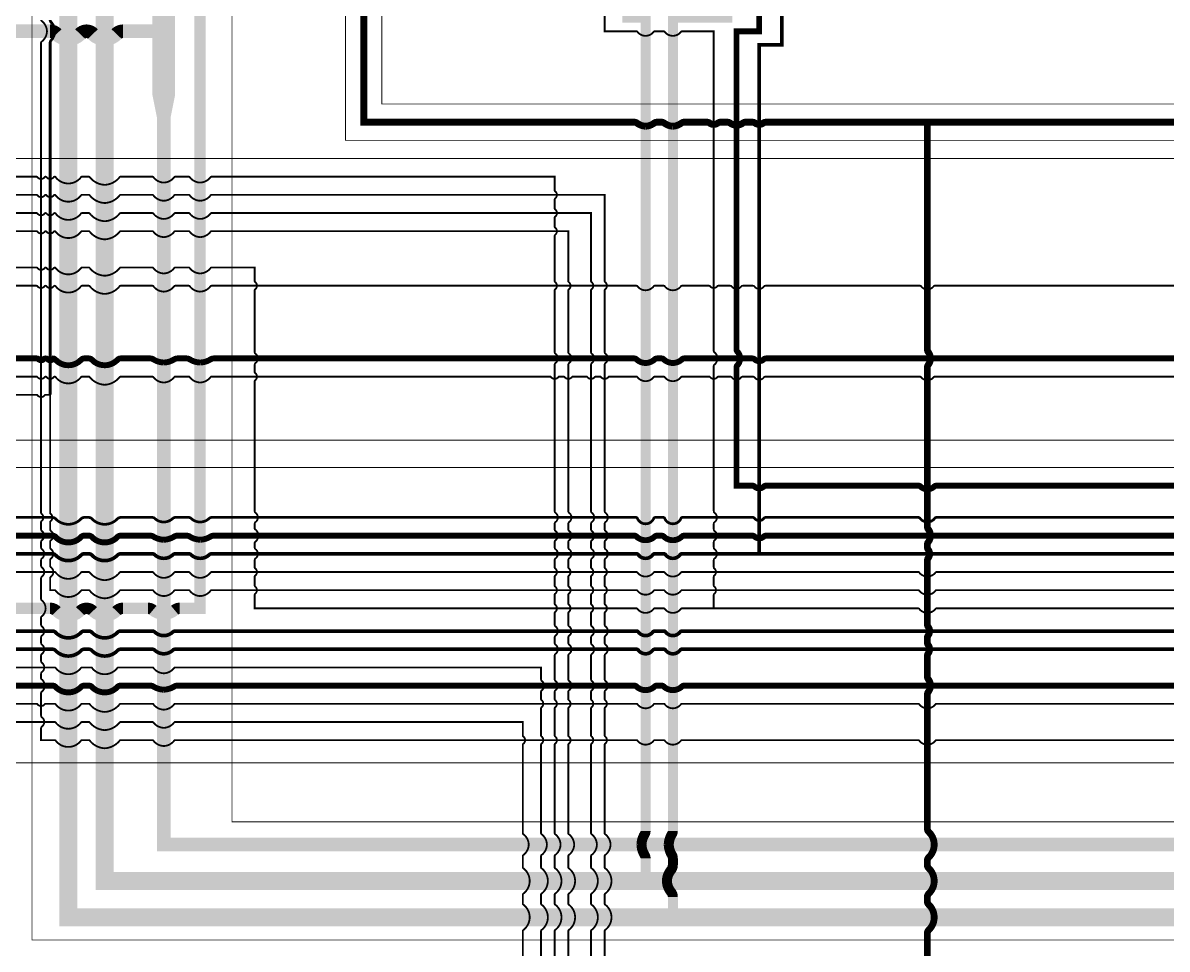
# Model space of a CAD drawing. Header units: millimetres. Extents: x 0 to 2500, y 0 to 1760.
# Drawn here: x 1254 to 1505.8, y 640 to 843.9 of the extents above; entities that cross this region are included whole.
import ezdxf

# ---------------------------------------------------------------- set-up
doc = ezdxf.new("R2010")
doc.units = ezdxf.units.MM
doc.linetypes.add('ACAD_ISO04W100', pattern=[30, 24, -3, 0, -3])
for name, color, linetype in [('Краны 25', 7, 'Continuous'), ('Трубы 1020', 7, 'Continuous'), ('Трубы 108', 7, 'Continuous'), ('Трубы 159', 7, 'Continuous'), ('Трубы 219', 7, 'Continuous'), ('Трубы 325', 7, 'Continuous'), ('Трубы 426', 7, 'Continuous'), ('Трубы 530', 7, 'Continuous'), ('Трубы 57', 7, 'Continuous'), ('Трубы 720', 7, 'Continuous'), ('Трубы 89', 7, 'Continuous'), ('Штрих пункт.', 7, 'ACAD_ISO04W100')]:
    doc.layers.add(name, color=color, linetype=linetype)

# ---------------------------------------------------------------- blocks, each defined once
blk = doc.blocks.new('Пересеч. 57-325')
at = {"layer": 'Трубы 57'}
blk.add_lwpolyline([(-2.5, 0, 0.4, 0.4, -0.236068), (-2.3, -0.1, 0.4, 0.4, 0.226986), (0, -1.3, 0.4, 0.4, 0.226986), (2.3, -0.1, 0.4, 0.4, -0.236068), (2.5, 0, 0, 0, 0)], format="xyseb", dxfattribs=at)
blk = doc.blocks.new('Пересеч. 89-426')
at = {"layer": 'Трубы 89', "const_width": 0.6}
blk.add_lwpolyline([(-2.5, 0, -0.192582), (-2, -0.2, 0.192582), (0, -1, 0.192582), (2, -0.2, -0.192582), (2.5, 0)], format="xyb", dxfattribs=at)
blk = doc.blocks.new('Пересеч. 57-57')
at = {"layer": 'Трубы 57'}
blk.add_lwpolyline([(-1, 0, 0.4, 0.4, -0.236068), (-0.8, -0.1, 0.4, 0.4, 0.236068), (0, -0.5, 0.4, 0.4, 0.236068), (0.8, -0.1, 0.4, 0.4, -0.236068), (1, 0, 0, 0, 0)], format="xyseb", dxfattribs=at)
blk = doc.blocks.new('Пересеч.57-720')
at = {"layer": 'Краны 25'}
blk.add_lwpolyline([(-3, 0, 0.4, 0.4, -0.236068), (-2.8, -0.1, 0.4, 0.4, 0.236068), (0, -1.5, 0.4, 0.4, 0.236068), (2.8, -0.1, 0.4, 0.4, -0.236068), (3, 0, 0, 0, 0)], format="xyseb", dxfattribs=at)
blk = doc.blocks.new('Пересеч. 57-1020')
at = {"layer": 'Трубы 57'}
blk.add_lwpolyline([(-3.5, 0, 0.4, 0.4, -0.236068), (-3.3, -0.1, 0.4, 0.4, 0.215584), (0, -1.8, 0.4, 0.4, 0.215584), (3.3, -0.1, 0.4, 0.4, -0.236068), (3.5, 0, 0, 0, 0)], format="xyseb", dxfattribs=at)
blk = doc.blocks.new('Пересеч. 159-57')
at = {"layer": 'Трубы 159'}
blk.add_lwpolyline([(-1, 0, 1.3, 1.3, -0.192582), (-0.5, -0.2, 1.3, 1.3, 0.192582), (0, -0.4, 1.3, 1.3, 0.192582), (0.5, -0.2, 1.3, 1.3, -0.192582), (1, 0, 0, 0, 0)], format="xyseb", dxfattribs=at)
blk = doc.blocks.new('Пересеч. 57-108')
at = {"layer": 'Трубы 57', "const_width": 0.4}
blk.add_lwpolyline([(-1.4, 0, -0.236068), (-1, -0.2, 0.236068), (0, -0.7, 0.236068), (1, -0.2, -0.236068), (1.4, 0)], format="xyb", dxfattribs=at)
blk = doc.blocks.new('Пересеч. 159-720')
at = {"layer": 'Трубы 159', "const_width": 1.3}
blk.add_lwpolyline([(-3.5, 0, -0.205258), (-2.8, -0.3, 0.20548), (0, -1.5, 0.20548), (2.8, -0.3, -0.205258), (3.5, 0)], format="xyb", dxfattribs=at)
blk = doc.blocks.new('Пересеч. 159-325')
at = {"layer": 'Трубы 159', "const_width": 1.3}
blk.add_lwpolyline([(-3, 0, -0.140055), (-2.3, -0.2, 0.131327), (0, -0.9, 0.131327), (2.3, -0.2, -0.140055), (3, 0)], format="xyb", dxfattribs=at)
blk = doc.blocks.new('Пересеч. 57-159')
at = {"layer": 'Трубы 57'}
blk.add_lwpolyline([(-1.6, 0, 0.4, 0.4, -0.236068), (-1.4, -0.1, 0.4, 0.4, 0.236068), (0, -0.8, 0.4, 0.4, 0.236068), (1.4, -0.1, 0.4, 0.4, -0.236068), (1.6, 0, 0, 0, 0)], format="xyseb", dxfattribs=at)
blk = doc.blocks.new('Пересеч. 57-219')
at = {"layer": 'Трубы 57', "const_width": 0.4}
blk.add_lwpolyline([(-2, 0, -0.236068), (-1.8, -0.1, 0.236068), (0, -1, 0.236068), (1.8, -0.1, -0.236068), (2, 0)], format="xyb", dxfattribs=at)
blk = doc.blocks.new('Пересеч. 89-720')
at = {"layer": 'Трубы 89', "const_width": 0.6}
blk.add_lwpolyline([(-3.5, 0, -0.205258), (-2.8, -0.3, 0.20548), (0, -1.5, 0.20548), (2.8, -0.3, -0.205258), (3.5, 0)], format="xyb", dxfattribs=at)
blk = doc.blocks.new('Пересеч. 108-720')
at = {"layer": 'Трубы 108', "const_width": 0.8}
blk.add_lwpolyline([(-3.5, 0, -0.205258), (-2.8, -0.3, 0.20548), (0, -1.5, 0.20548), (2.8, -0.3, -0.205258), (3.5, 0)], format="xyb", dxfattribs=at)
blk = doc.blocks.new('Пересеч. 108-325')
at = {"layer": 'Трубы 108', "const_width": 0.8}
blk.add_lwpolyline([(-2.5, 0, -0.192582), (-2, -0.2, 0.192582), (0, -1, 0.192582), (2, -0.2, -0.192582), (2.5, 0)], format="xyb", dxfattribs=at)
blk = doc.blocks.new('Пересеч. 426-720')
at = {"layer": 'Трубы 426', "const_width": 2.5}
blk.add_lwpolyline([(-4, 0, -0.205258), (-2.6, -0.6, 0.207682), (0, -1.7, 0.207682), (2.6, -0.6, -0.205258), (4, 0)], format="xyb", dxfattribs=at)
blk = doc.blocks.new('Пересеч. 426-530')
at = {"layer": 'Трубы 426', "const_width": 2.5}
blk.add_lwpolyline([(-3.5, 0, -0.176175), (-2.4, -0.4, 0.171024), (0, -1.3, 0.171024), (2.4, -0.4, -0.176175), (3.5, 0)], format="xyb", dxfattribs=at)
blk = doc.blocks.new('Пересеч. 530-720')
at = {"layer": 'Трубы 530'}
blk.add_lwpolyline([(-4, 0, 3, 3, -0.205258), (-2.6, -0.6, 3, 3, 0.207682), (0, -1.7, 3, 3, 0.207682), (2.6, -0.6, 3, 3, -0.205258), (4, 0, 0, 0, 0)], format="xyseb", dxfattribs=at)
blk = doc.blocks.new('Пересеч. 219-219')
at = {"layer": 'Трубы 219'}
blk.add_lwpolyline([(-2.5, 0, 1.5, 1.5, -0.162278), (-1.9, -0.2, 1.5, 1.5, 0.146286), (0, -0.9, 1.5, 1.5, 0.146286), (1.9, -0.2, 1.5, 1.5, -0.162278), (2.5, 0, 0, 0, 0)], format="xyseb", dxfattribs=at)
blk = doc.blocks.new('Пересеч. 219-108')
at = {"layer": 'Трубы 219', "const_width": 1.5}
blk.add_lwpolyline([(-1.5, 0, -0.162278), (-0.9, -0.2, 0.162278), (0, -0.5, 0.162278), (0.9, -0.2, -0.162278), (1.5, 0)], format="xyb", dxfattribs=at)
blk = doc.blocks.new('Пересеч. 219-159')
at = {"layer": 'Трубы 219'}
blk.add_lwpolyline([(-2, 0, 1.5, 1.5, -0.162278), (-1.4, -0.2, 1.5, 1.5, 0.151379), (0, -0.7, 1.5, 1.5, 0.151379), (1.4, -0.2, 1.5, 1.5, -0.162278), (2, 0, 0, 0, 0)], format="xyseb", dxfattribs=at)
blk = doc.blocks.new('Пересеч. 159-219')
at = {"layer": 'Трубы 159'}
blk.add_lwpolyline([(-2.5, 0, 1.3, 1.3, -0.192582), (-2, -0.2, 1.3, 1.3, 0.192582), (0, -1, 1.3, 1.3, 0.192582), (2, -0.2, 1.3, 1.3, -0.192582), (2.5, 0, 0, 0, 0)], format="xyseb", dxfattribs=at)
blk = doc.blocks.new('Пересеч. 159-108')
at = {"layer": 'Трубы 159'}
blk.add_lwpolyline([(-1.5, 0, 1.3, 1.3, -0.192582), (-1, -0.2, 1.3, 1.3, 0.192582), (0, -0.6, 1.3, 1.3, 0.192582), (1, -0.2, 1.3, 1.3, -0.192582), (1.5, 0, 0, 0, 0)], format="xyseb", dxfattribs=at)
blk = doc.blocks.new('Пересеч. 159-159')
at = {"layer": 'Трубы 159'}
blk.add_lwpolyline([(-2, 0, 1.3, 1.3, -0.192582), (-1.5, -0.2, 1.3, 1.3, 0.192582), (0, -0.8, 1.3, 1.3, 0.192582), (1.5, -0.2, 1.3, 1.3, -0.192582), (2, 0, 0, 0, 0)], format="xyseb", dxfattribs=at)
blk = doc.blocks.new('Пересеч. 89-108')
at = {"layer": 'Трубы 89', "const_width": 0.6}
blk.add_lwpolyline([(-1.4, 0, -0.236068), (-1, -0.2, 0.236068), (0, -0.7, 0.236068), (1, -0.2, -0.236068), (1.4, 0)], format="xyb", dxfattribs=at)
blk = doc.blocks.new('Пересеч. 89-219')
at = {"layer": 'Трубы 89', "const_width": 0.6}
blk.add_lwpolyline([(-2, 0, -0.236068), (-1.6, -0.2, 0.236068), (0, -1, 0.236068), (1.6, -0.2, -0.236068), (2, 0)], format="xyb", dxfattribs=at)
blk = doc.blocks.new('Пересеч. 89-325')
at = {"layer": 'Трубы 89'}
blk.add_lwpolyline([(-2.1, 0, 0.6, 0.6, -0.302776), (-1.8, -0.2, 0.6, 0.6, 0.302776), (0, -1.4, 0.6, 0.6, 0.302776), (1.8, -0.2, 0.6, 0.6, -0.302776), (2.1, 0, 0, 0, 0)], format="xyseb", dxfattribs=at)
blk = doc.blocks.new('Пересеч. 108-219')
at = {"layer": 'Трубы 108'}
blk.add_lwpolyline([(-2, 0, 0.8, 0.8, -0.236068), (-1.6, -0.2, 0.8, 0.8, 0.236068), (0, -1, 0.8, 0.8, 0.236068), (1.6, -0.2, 0.8, 0.8, -0.236068), (2, 0, 0, 0, 0)], format="xyseb", dxfattribs=at)
blk = doc.blocks.new('Пересеч. 325-219')
at = {"layer": 'Трубы 325'}
blk.add_lwpolyline([(-3, 0, 2.2, 2.2, -0.140055), (-2.3, -0.2, 2.2, 2.2, 0.131327), (0, -0.9, 2.2, 2.2, 0.131327), (2.3, -0.2, 2.2, 2.2, -0.140055), (3, 0, 0, 0, 0)], format="xyseb", dxfattribs=at)
blk = doc.blocks.new('Пересеч. 325-530')
at = {"layer": 'Трубы 325', "const_width": 2.2}
blk.add_lwpolyline([(-3.5, 0, -0.176175), (-2.4, -0.4, 0.171024), (0, -1.3, 0.171024), (2.4, -0.4, -0.176175), (3.5, 0)], format="xyb", dxfattribs=at)
blk = doc.blocks.new('Пересеч. 219-720')
at = {"layer": 'Трубы 219'}
blk.add_lwpolyline([(-3.5, 0, 1.5, 1.5, -0.205258), (-2.8, -0.3, 1.5, 1.5, 0.20548), (0, -1.5, 1.5, 1.5, 0.20548), (2.8, -0.3, 1.5, 1.5, -0.205258), (3.5, 0, 0, 0, 0)], format="xyseb", dxfattribs=at)

msp = doc.modelspace()

# ---------------------------------------------------------------- linework, layer by layer
at = {"layer": 'Трубы 1020', "const_width": 5}
msp.add_lwpolyline([(1285, 828), (1285, 1326), (2032, 1326), (2032, 1563), (2039, 1563)], dxfattribs=at)
at = {"layer": 'Трубы 1020'}
msp.add_lwpolyline([(1285, 823, 3, 5, 0), (1285, 828, 3, 3, 0)], format="xyseb", dxfattribs=at)
at = {"layer": 'Трубы 108', "const_width": 0.8}
for points in [[(1416, 727), (1416, 839), (1421, 839), (1421, 882), (1422, 882)], [(1267.5, 727), (1268.5, 727)], [(1275.5, 727), (1282.5, 727)], [(1287.5, 727), (1290.5, 727)], [(1267.5, 710), (1268.5, 710)], [(1275.5, 710), (1282.5, 710)], [(1267.5, 706), (1268.5, 706)], [(1275.5, 706), (1282.5, 706)], [(1287.5, 706), (1389, 706)], [(1393, 706), (1395, 706)]]:
    msp.add_lwpolyline(points, dxfattribs=at)
at = {"layer": 'Трубы 108'}
for points in [[(1220, 760.6, 0.8, 0.8, 0), (1220, 727, 0.8, 0.8, 0), (1260.5, 727, 0.8, 0.8, 0)], [(1295.5, 727, 0.8, 0.8, 0), (1389, 727, 0.8, 0.8, 0)], [(1393, 727, 0.8, 0.8, 0), (1395, 727, 0.8, 0.8, 0)], [(1399, 727, 0.8, 0.8, 0), (1548, 727, 0.8, 0.8, 0)], [(1200, 712.5, 0.8, 0.8, 0), (1200, 706, 0.8, 0.8, 0), (1260.5, 706, 0.8, 0.8, 0)], [(1204, 712.5, 0.8, 0.8, 0), (1204, 710, 0.8, 0.8, 0), (1260.5, 710, 0.8, 0.8, 0)], [(1287.5, 710, 0.8, 0.8, 0), (1389, 710, 0.8, 0.8, 0)], [(1393, 710, 0.8, 0.8, 0), (1395, 710, 0.8, 0.8, 0)], [(1399, 710, 0.8, 0.8, 0), (1548, 710, 0.8, 0.8, 0)], [(1399, 706, 0.8, 0.8, 0), (1548, 706, 0.8, 0.8, 0)]]:
    msp.add_lwpolyline(points, format="xyseb", dxfattribs=at)
at = {"layer": 'Трубы 159'}
for points in [[(1411, 772, 1.3, 1.3, 0), (1411, 842, 1.3, 1.3, 0), (1416, 842, 1.3, 1.3, 0), (1416, 923.5, 0, 0, 0)], [(1245.5, 770, 1.3, 1.3, 0), (1257, 770, 1.3, 1.3, 0)], [(1275.5, 770, 1.3, 1.3, 0), (1282, 770, 1.3, 1.3, 0)], [(1288, 770, 1.3, 1.3, 0), (1290, 770, 1.3, 1.3, 0)], [(1228, 760.5, 1.3, 1.3, 0), (1228, 731, 1.3, 1.3, 0), (1260.5, 731, 1.3, 1.3, 0)], [(1275.5, 731, 1.3, 1.3, 0), (1282, 731, 1.3, 1.3, 0)], [(1288, 731, 1.3, 1.3, 0), (1290, 731, 1.3, 1.3, 0)], [(1417.5, 731, 1.3, 1.3, 0), (1547.5, 731, 1.3, 1.3, 0)], [(1275.5, 698, 1.3, 1.3, 0), (1282, 698, 1.3, 1.3, 0)], [(1388.5, 698, 1.3, 1.3, 0), (1288, 698, 0, 0, 0)]]:
    msp.add_lwpolyline(points, format="xyseb", dxfattribs=at)
at = {"layer": 'Трубы 159', "const_width": 1.3}
for points in [[(1267.5, 770), (1268.5, 770)], [(1296, 770), (1388.5, 770)], [(1393.5, 770), (1394.5, 770)], [(1399.5, 770), (1414.5, 770)], [(1417.5, 770), (1528, 770), (1528, 733)], [(1414.5, 742), (1411, 742), (1411, 768)], [(1451, 742), (1417.5, 742)], [(1526, 742), (1455, 742)], [(1267.5, 731), (1268.5, 731)], [(1296, 731), (1388.5, 731)], [(1393.5, 731), (1394.5, 731)], [(1399.5, 731), (1414.5, 731)], [(1260.5, 698), (1245.5, 698)], [(1267.5, 698), (1268.5, 698)], [(1394.5, 698), (1393.5, 698)], [(1513, 666), (1513, 698), (1399.5, 698)]]:
    msp.add_lwpolyline(points, dxfattribs=at)
at = {"layer": 'Трубы 219'}
for points in [[(1365, 1065, 1.5, 1.5, 0), (1365, 1068, 1.5, 1.5, 0), (1329, 1068, 1.5, 1.5, 0), (1329, 822, 1.5, 1.5, 0), (1388.5, 822, 1.5, 1.5, 0)], [(1393.5, 822, 1.5, 1.5, 0), (1394.5, 822, 1.5, 1.5, 0)], [(1399.5, 822, 1.5, 1.5, 0), (1404.5, 822, 1.5, 1.5, 0)]]:
    msp.add_lwpolyline(points, format="xyseb", dxfattribs=at)
at = {"layer": 'Трубы 219', "const_width": 1.5}
for points in [[(1407.5, 822), (1409, 822)], [(1413, 822), (1414.5, 822)], [(1417.5, 822), (1547.5, 822)], [(1453, 822), (1453, 772)], [(1453, 768), (1453, 733)], [(1453, 729), (1453, 728.5)], [(1453, 725.5), (1453, 711.5)], [(1453, 708.5), (1453, 707.5)], [(1453, 704.5), (1453, 700)], [(1453, 696), (1453, 666.5)], [(1453, 659.5), (1453, 658.5)], [(1453, 651.5), (1453, 650.5)], [(1453, 643.5), (1453, 635.5)]]:
    msp.add_lwpolyline(points, dxfattribs=at)
at = {"layer": 'Трубы 325', "const_width": 2.2}
for points in [[(1391, 666), (1391, 845), (1387, 845), (1387, 895)], [(1397, 666), (1397, 845), (1409, 845), (1409, 895)], [(1391, 655), (1391, 660)], [(1397, 658.5), (1397, 660)], [(1397, 647), (1397, 651.5)]]:
    msp.add_lwpolyline(points, dxfattribs=at)
at = {"layer": 'Трубы 426'}
msp.add_lwpolyline([(2008, 1322, 2.5, 2.5, 0), (2008, 1317, 2.5, 2.5, 0), (1293, 1317, 2.5, 2.5, 0), (1293, 715, 2.5, 2.5, 0), (1288.5, 715, 0, 0, 0)], format="xyseb", dxfattribs=at)
at = {"layer": 'Трубы 426', "const_width": 2.5}
for points in [[(1260, 715), (1171.5, 715)], [(1281.5, 715), (1276, 715)]]:
    msp.add_lwpolyline(points, dxfattribs=at)
at = {"layer": 'Трубы 530'}
for points in [[(685, 605.5, 3, 3, 0), (685, 602, 3, 3, 0), (1161, 602, 3, 3, 0), (1161, 708, 3, 3, 0), (1168, 708, 3, 3, 0), (1168, 842, 3, 3, 0), (1260, 842, 3, 3, 0)], [(1276, 842, 3, 3, 0), (1285, 842, 0, 0, 0)]]:
    msp.add_lwpolyline(points, format="xyseb", dxfattribs=at)
at = {"layer": 'Трубы 530', "const_width": 3}
msp.add_lwpolyline([(1715, 663), (1285, 663), (1285, 823)], dxfattribs=at)
at = {"layer": 'Трубы 57', "const_width": 0.4}
for points in [[(1389, 842), (1382, 842), (1382, 892), (1387, 892)], [(1395, 842), (1393, 842)], [(1406, 771.6), (1406, 842), (1399, 842)], [(1258, 839.5), (1258, 736)], [(1267, 810), (1268.5, 810)], [(1275.5, 810), (1282.5, 810)], [(1295.5, 810), (1371, 810), (1371, 807)], [(1267, 806), (1268.5, 806)], [(1275.5, 806), (1282.5, 806)], [(1371, 805), (1371, 803)], [(1267, 802), (1268.5, 802)], [(1275.5, 802), (1282.5, 802)], [(1371, 801), (1371, 799)], [(1267, 798), (1268.5, 798)], [(1275.5, 798), (1282.5, 798)], [(1371, 797), (1371, 787)], [(1267, 790), (1268.5, 790)], [(1275.5, 790), (1282.5, 790)], [(1305, 787), (1305, 790), (1295.5, 790)], [(1267, 786), (1268.5, 786)], [(1275.5, 786), (1282.5, 786)], [(1295.5, 786), (1389, 786)], [(1393, 786), (1395, 786)], [(1399, 786), (1405, 786)], [(1407, 786), (1409.6, 786)], [(1412.4, 786), (1414.6, 786)], [(1417.4, 786), (1451.4, 786)], [(1454.6, 786), (1547.5, 786)], [(1305, 771.4), (1305, 785)], [(1371, 785), (1371, 771.4)], [(1379, 771.4), (1379, 785)], [(1382, 771.4), (1382, 785)], [(1305, 767), (1305, 768.6)], [(1371, 768.6), (1371, 736.4)], [(1379, 736.4), (1379, 768.6)], [(1382, 736.4), (1382, 768.6)], [(1406, 736.4), (1406, 768.4)], [(1267, 766), (1268.5, 766)], [(1275.5, 766), (1282.5, 766)], [(1393, 766), (1395, 766)], [(1399, 766), (1405, 766)], [(1407, 766), (1409.6, 766)], [(1412.4, 766), (1414.6, 766)], [(1417.4, 766), (1451.4, 766)], [(1305, 736.4), (1305, 765)], [(1260, 762), (1260, 736)], [(1258, 734), (1258, 732.4)], [(1260, 734), (1260, 732.4)], [(1305, 733.6), (1305, 732.6)], [(1371, 733.6), (1371, 732.4)], [(1379, 732.4), (1379, 733.6)], [(1382, 732.4), (1382, 733.6)], [(1406, 732.4), (1406, 733.6)], [(1258, 729.6), (1258, 728.4)], [(1260, 729.6), (1260, 728.4)], [(1305, 729.4), (1305, 728.4)], [(1371, 729.6), (1371, 728.4)], [(1374, 729.6), (1374, 728.4)], [(1379, 729.6), (1379, 728.4)], [(1382, 729.6), (1382, 728.4)], [(1406, 728.4), (1406, 729.6)], [(1258, 725.6), (1258, 724.4)], [(1260, 725.6), (1260, 724.4)], [(1305, 725.6), (1305, 724)], [(1371, 725.6), (1371, 724)], [(1374, 725.6), (1374, 724)], [(1379, 725.6), (1379, 724)], [(1382, 725.6), (1382, 724)], [(1406, 724), (1406, 725.6)], [(1261, 723), (1225.4, 723)], [(1267, 723), (1268.5, 723)], [(1275.5, 723), (1282.5, 723)], [(1395, 723), (1393, 723)], [(1451, 723), (1399, 723)], [(1526, 723), (1455, 723)], [(1258, 721.6), (1258, 717)], [(1260, 721.6), (1260, 719), (1261, 719)], [(1305, 720), (1305, 722)], [(1371, 722), (1371, 720)], [(1374, 722), (1374, 720)], [(1379, 722), (1379, 720)], [(1382, 722), (1382, 720)], [(1406, 720), (1406, 722)], [(1267, 719), (1268.5, 719)], [(1275.5, 719), (1282.5, 719)], [(1295.5, 719), (1389, 719)], [(1371, 718), (1371, 716)], [(1374, 718), (1374, 716)], [(1379, 718), (1379, 716)], [(1382, 718), (1382, 716)], [(1395, 719), (1393, 719)], [(1393, 719), (1395, 719)], [(1399, 719), (1451, 719)], [(1406, 715), (1406, 718)], [(1455, 719), (1526, 719)], [(1395, 715), (1393, 715)], [(1526, 715), (1455, 715)], [(1371, 714), (1371, 711.4)], [(1374, 714), (1374, 711.4)], [(1379, 714), (1379, 711.4)], [(1382, 714), (1382, 711.4)], [(1371, 708.6), (1371, 707.4)], [(1374, 708.6), (1374, 707.4)], [(1379, 708.6), (1379, 707.4)], [(1382, 708.6), (1382, 707.4)], [(1258, 704.6), (1258, 703.4)], [(1371, 704.6), (1371, 699.4)], [(1374, 704.6), (1374, 699.4)], [(1379, 704.6), (1379, 699.4)], [(1382, 704.6), (1382, 699.4)], [(1261, 702), (1245, 702)], [(1258, 700.6), (1258, 699.6)], [(1269, 702), (1267, 702)], [(1282.5, 702), (1275, 702)], [(1368, 699.4), (1368, 702), (1287.5, 702)], [(1258, 696.4), (1258, 691.4)], [(1368, 696.6), (1368, 695)], [(1371, 696.6), (1371, 695)], [(1374, 696.6), (1374, 695)], [(1379, 696.6), (1379, 695)], [(1382, 696.6), (1382, 695)], [(1267, 694), (1268.5, 694)], [(1275.5, 694), (1282.5, 694)], [(1287.5, 694), (1389, 694)], [(1368, 693), (1368, 687)], [(1371, 693), (1371, 687)], [(1374, 693), (1374, 687)], [(1379, 693), (1379, 687)], [(1382, 693), (1382, 687)], [(1393, 694), (1395, 694)], [(1399, 694), (1451, 694)], [(1455, 694), (1511.4, 694)], [(1267, 690), (1268.5, 690)], [(1275.5, 690), (1282.5, 690)], [(1258, 688.6), (1258, 686), (1261, 686)], [(1267, 686), (1268.5, 686)], [(1275.5, 686), (1282.5, 686)], [(1368, 685), (1368, 665.5)], [(1371, 685), (1371, 665.5)], [(1374, 685), (1374, 665.5)], [(1379, 685), (1379, 665.5)], [(1382, 685), (1382, 665.5)]]:
    msp.add_lwpolyline(points, dxfattribs=at)
at = {"layer": 'Трубы 57'}
for points in [[(1250.5, 810, 0.4, 0.4, 0), (1257, 810, 0.4, 0.4, 0)], [(1287.5, 810, 0.4, 0.4, 0), (1290.5, 810, 0.4, 0.4, 0)], [(1250.5, 806, 0.4, 0.4, 0), (1257, 806, 0.4, 0.4, 0)], [(1287.5, 806, 0.4, 0.4, 0), (1290.5, 806, 0.4, 0.4, 0)], [(1382, 787, 0.4, 0.4, 0), (1382, 806, 0.4, 0.4, 0), (1295.5, 806, 0, 0, 0)], [(1250.5, 802, 0.4, 0.4, 0), (1257, 802, 0.4, 0.4, 0)], [(1287.5, 802, 0.4, 0.4, 0), (1290.5, 802, 0.4, 0.4, 0)], [(1379, 787, 0.4, 0.4, 0), (1379, 802, 0.4, 0.4, 0), (1295.5, 802, 0, 0, 0)], [(1250.5, 798, 0.4, 0.4, 0), (1257, 798, 0.4, 0.4, 0)], [(1287.5, 798, 0.4, 0.4, 0), (1290.5, 798, 0.4, 0.4, 0)], [(1295.5, 798, 0.4, 0.4, 0), (1374, 798, 0.4, 0.4, 0), (1374, 787, 0.4, 0.4, 0)], [(1250.5, 790, 0.4, 0.4, 0), (1257, 790, 0.4, 0.4, 0)], [(1287.5, 790, 0.4, 0.4, 0), (1290.5, 790, 0.4, 0.4, 0)], [(1250.5, 786, 0.4, 0.4, 0), (1257, 786, 0.4, 0.4, 0)], [(1287.5, 786, 0.4, 0.4, 0), (1290.5, 786, 0.4, 0.4, 0)], [(1374, 785, 0.4, 0.4, 0), (1374, 771.4, 0.4, 0.4, 0)], [(1374, 768.6, 0.4, 0.4, 0), (1374, 736.4, 0.4, 0.4, 0)], [(1245, 766, 0.4, 0.4, 0), (1257, 766, 0.4, 0.4, 0)], [(1287.5, 766, 0.4, 0.4, 0), (1290.5, 766, 0.4, 0.4, 0)], [(1295.5, 766, 0.4, 0.4, 0), (1370, 766, 0.4, 0.4, 0)], [(1372, 766, 0.4, 0.4, 0), (1373, 766, 0.4, 0.4, 0)], [(1375, 766, 0.4, 0.4, 0), (1378, 766, 0.4, 0.4, 0)], [(1380, 766, 0.4, 0.4, 0), (1381, 766, 0.4, 0.4, 0)], [(1383, 766, 0.4, 0.4, 0), (1389, 766, 0.4, 0.4, 0)], [(1454.6, 766, 0.4, 0.4, 0), (1526.4, 766, 0.4, 0.4, 0)], [(1245, 762, 0.4, 0.4, 0), (1257, 762, 0.4, 0.4, 0)], [(1259, 762, 0.4, 0.4, 0), (1260, 762, 0, 0, 0)], [(1374, 733.6, 0.4, 0.4, 0), (1374, 732.4, 0.4, 0.4, 0)], [(1287.5, 723, 0.4, 0.4, 0), (1290.5, 723, 0.4, 0.4, 0)], [(1389, 723, 0.4, 0.4, 0), (1295.5, 723, 0, 0, 0)], [(1287.5, 719, 0.4, 0.4, 0), (1290.5, 719, 0.4, 0.4, 0)], [(1389, 715, 0.4, 0.4, 0), (1305, 715, 0.4, 0.4, 0), (1305, 718, 0, 0, 0)], [(1395, 715, 0.4, 0.4, 0), (1393, 715, 0.4, 0.4, 0)], [(1451, 715, 0.4, 0.4, 0), (1399, 715, 0.4, 0.4, 0)], [(1258, 713, 0.4, 0.4, 0), (1258, 711.4, 0.4, 0.4, 0)], [(1258, 708.6, 0.4, 0.4, 0), (1258, 707.4, 0.4, 0.4, 0)], [(1244, 704.6, 0.4, 0.4, 0), (1244, 690, 0.4, 0.4, 0), (1261, 690, 0.4, 0.4, 0)], [(1245, 694, 0.4, 0.4, 0), (1257, 694, 0.4, 0.4, 0)], [(1259, 694, 0.4, 0.4, 0), (1261, 694, 0.4, 0.4, 0)], [(1287.5, 690, 0.4, 0.4, 0), (1364, 690, 0.4, 0.4, 0), (1364, 687, 0.4, 0.4, 0)], [(1287.5, 686, 0.4, 0.4, 0), (1389, 686, 0.4, 0.4, 0)], [(1364, 685, 0.4, 0.4, 0), (1364, 665.5, 0.4, 0.4, 0)], [(1393, 686, 0.4, 0.4, 0), (1395, 686, 0.4, 0.4, 0)], [(1399, 686, 0.4, 0.4, 0), (1451, 686, 0.4, 0.4, 0)], [(1455, 686, 0.4, 0.4, 0), (1511.4, 686, 0.4, 0.4, 0)], [(1364, 660.5, 0.4, 0.4, 0), (1364, 658, 0.4, 0.4, 0)], [(1368, 660.5, 0.4, 0.4, 0), (1368, 658, 0.4, 0.4, 0)], [(1371, 660.5, 0.4, 0.4, 0), (1371, 658, 0.4, 0.4, 0)], [(1374, 660.5, 0.4, 0.4, 0), (1374, 658, 0.4, 0.4, 0)], [(1379, 660.5, 0.4, 0.4, 0), (1379, 658, 0.4, 0.4, 0)], [(1382, 660.5, 0.4, 0.4, 0), (1382, 658, 0.4, 0.4, 0)], [(1364, 652, 0.4, 0.4, 0), (1364, 650, 0.4, 0.4, 0)], [(1368, 652, 0.4, 0.4, 0), (1368, 650, 0.4, 0.4, 0)], [(1371, 652, 0.4, 0.4, 0), (1371, 650, 0.4, 0.4, 0)], [(1374, 652, 0.4, 0.4, 0), (1374, 650, 0.4, 0.4, 0)], [(1379, 652, 0.4, 0.4, 0), (1379, 650, 0.4, 0.4, 0)], [(1382, 652, 0.4, 0.4, 0), (1382, 650, 0.4, 0.4, 0)], [(1364, 644, 0.4, 0.4, 0), (1364, 634.4, 0.4, 0.4, 0)], [(1368, 644, 0.4, 0.4, 0), (1368, 634.4, 0.4, 0.4, 0)], [(1371, 644, 0.4, 0.4, 0), (1371, 634.4, 0.4, 0.4, 0)], [(1374, 644, 0.4, 0.4, 0), (1374, 634.4, 0.4, 0.4, 0)], [(1379, 644, 0.4, 0.4, 0), (1379, 634.4, 0.4, 0.4, 0)], [(1382, 644, 0.4, 0.4, 0), (1382, 634.4, 0.4, 0.4, 0)]]:
    msp.add_lwpolyline(points, format="xyseb", dxfattribs=at)
at = {"layer": 'Трубы 720', "const_width": 4}
msp.add_lwpolyline([(1624, 1425), (1582, 1425), (1582, 1337), (1272, 1337), (1272, 655), (1719, 655), (1719, 689.5)], dxfattribs=at)
at = {"layer": 'Трубы 720'}
msp.add_lwpolyline([(1764, 650.9, 4, 4, 0), (1764, 647, 4, 4, 0), (1264, 647, 4, 4, 0), (1264, 1371, 4, 4, 0), (635, 1371, 4, 4, 0), (635, 1278, 4, 4, 0), (623, 1278, 0, 0, 0)], format="xyseb", dxfattribs=at)
at = {"layer": 'Трубы 89', "const_width": 0.6}
for points in [[(1260, 839.5), (1260, 762)], [(1260.5, 735), (1232, 735), (1232, 760.6)], [(1268.5, 735), (1267.5, 735)], [(1282.5, 735), (1275.5, 735)], [(1290.5, 735), (1287.5, 735)], [(1388.9, 735), (1295.5, 735)], [(1394.9, 735), (1393.1, 735)], [(1414.6, 735), (1399.1, 735)], [(1451, 735), (1417.4, 735)], [(1526, 735), (1455, 735)]]:
    msp.add_lwpolyline(points, dxfattribs=at)
at = {"layer": 'Штрих пункт.'}
msp.add_lwpolyline([(1711, 585, 0.2, 0.2, 0), (1711, 640, 0.2, 0.2, 0), (1678, 640, 0.2, 0.2, 0), (1678, 826, 0.2, 0.2, 0), (1333, 826, 0.2, 0.2, 0), (1333, 1063, 0.2, 0.2, 0), (1358.31, 1063, 0.2, 0.2, 0), (1358.31, 1078, 0.2, 0.2, 0), (1325, 1078, 0.2, 0.2, 0), (1325, 818, 0.2, 0.2, 0), (1670, 818, 0.2, 0.2, 0), (1670, 632, 0.2, 0.2, 0), (1703, 632, 0.2, 0.2, 0), (1703, 585, 0, 0, 0)], format="xyseb", dxfattribs=at)
at = {"layer": 'Штрих пункт.', "const_width": 0.2}
for points in [[(1856, 642), (1256, 642), (1256, 878), (1300, 878), (1300, 668), (1856, 668)], [(1860, 752), (1860, 814), (1095, 814), (1095, 631), (1140, 631), (1140, 752)], [(1860, 681), (1166, 681), (1166, 627), (1166, 596), (1095, 596), (1095, 627), (1143, 627), (1143, 746), (1860, 746)]]:
    msp.add_lwpolyline(points, close=True, dxfattribs=at)

# ---------------------------------------------------------------- block references
at = {"layer": 'Трубы 108'}
for name, p in [('Пересеч. 108-720', (1264, 727)), ('Пересеч. 108-720', (1272, 727)), ('Пересеч. 108-325', (1285, 727)), ('Пересеч. 108-325', (1293, 727)), ('Пересеч. 108-219', (1391, 727)), ('Пересеч. 108-219', (1397, 727)), ('Пересеч. 426-720', (1264, 715)), ('Пересеч. 426-720', (1272, 715)), ('Пересеч. 108-720', (1264, 710)), ('Пересеч. 108-720', (1272, 710)), ('Пересеч. 108-325', (1285, 710)), ('Пересеч. 108-219', (1391, 710)), ('Пересеч. 108-219', (1397, 710)), ('Пересеч. 108-720', (1264, 706)), ('Пересеч. 108-720', (1272, 706)), ('Пересеч. 108-325', (1285, 706)), ('Пересеч. 108-219', (1391, 706)), ('Пересеч. 108-219', (1397, 706))]:
    msp.add_blockref(name, p, dxfattribs=at)
at = {"layer": 'Трубы 159'}
for name, p in [('Пересеч. 159-57', (1258, 770)), ('Пересеч. 159-57', (1260, 770)), ('Пересеч. 159-720', (1264, 770)), ('Пересеч. 159-720', (1272, 770)), ('Пересеч. 159-325', (1285, 770)), ('Пересеч. 159-325', (1293, 770)), ('Пересеч. 159-219', (1391, 770)), ('Пересеч. 159-219', (1397, 770)), ('Пересеч. 159-108', (1416, 770)), ('Пересеч. 159-108', (1416, 742)), ('Пересеч. 159-159', (1453, 742)), ('Пересеч. 159-720', (1264, 731)), ('Пересеч. 159-720', (1272, 731)), ('Пересеч. 159-325', (1285, 731)), ('Пересеч. 159-325', (1293, 731)), ('Пересеч. 159-219', (1391, 731)), ('Пересеч. 159-219', (1397, 731)), ('Пересеч. 159-108', (1416, 731)), ('Пересеч. 159-720', (1264, 698)), ('Пересеч. 159-720', (1272, 698)), ('Пересеч. 159-325', (1285, 698)), ('Пересеч. 159-219', (1391, 698)), ('Пересеч. 159-219', (1397, 698))]:
    msp.add_blockref(name, p, dxfattribs=at)
at = {"layer": 'Трубы 159', "rotation": 90}
msp.add_blockref('Пересеч. 159-159', (1411, 770), dxfattribs=at)
at = {"layer": 'Трубы 219'}
for name, p in [('Пересеч. 219-219', (1391, 822)), ('Пересеч. 219-219', (1397, 822)), ('Пересеч. 219-108', (1406, 822)), ('Пересеч. 219-159', (1411, 822)), ('Пересеч. 219-108', (1416, 822))]:
    msp.add_blockref(name, p, dxfattribs=at)
at = {"layer": 'Трубы 219', "rotation": 90}
for name, p in [('Пересеч. 219-159', (1453, 770)), ('Пересеч. 219-159', (1453, 731)), ('Пересеч. 219-108', (1453, 727)), ('Пересеч. 219-108', (1453, 710)), ('Пересеч. 219-108', (1453, 706)), ('Пересеч. 219-159', (1453, 698)), ('Пересеч. 219-720', (1453, 663)), ('Пересеч. 219-720', (1453, 655)), ('Пересеч. 219-720', (1453, 647))]:
    msp.add_blockref(name, p, dxfattribs=at)
at = {"layer": 'Трубы 325', "xscale": -1, "rotation": 270}
for name, p in [('Пересеч. 325-219', (1391, 663)), ('Пересеч. 325-219', (1397, 663)), ('Пересеч. 325-530', (1397, 655))]:
    msp.add_blockref(name, p, dxfattribs=at)
at = {"layer": 'Трубы 426'}
for name, p in [('Пересеч. 530-720', (1264, 842)), ('Пересеч. 530-720', (1272, 842)), ('Пересеч. 426-530', (1285, 715))]:
    msp.add_blockref(name, p, dxfattribs=at)
at = {"layer": 'Трубы 57', "rotation": 90}
for name, p in [('Пересеч. 57-325', (1258, 842)), ('Пересеч. 57-57', (1371, 806)), ('Пересеч. 57-57', (1371, 802)), ('Пересеч. 57-57', (1371, 798)), ('Пересеч. 57-57', (1305, 786)), ('Пересеч. 57-57', (1371, 786)), ('Пересеч. 57-57', (1374, 786)), ('Пересеч. 57-57', (1379, 786)), ('Пересеч. 57-57', (1382, 786)), ('Пересеч. 57-108', (1305, 770)), ('Пересеч. 57-108', (1371, 770)), ('Пересеч. 57-108', (1374, 770)), ('Пересеч. 57-108', (1379, 770)), ('Пересеч. 57-108', (1382, 770)), ('Пересеч. 57-159', (1406, 770)), ('Пересеч. 57-57', (1305, 766)), ('Пересеч. 57-57', (1258, 735)), ('Пересеч. 57-57', (1260, 735)), ('Пересеч. 57-108', (1305, 735)), ('Пересеч. 57-108', (1371, 735)), ('Пересеч. 57-108', (1374, 735)), ('Пересеч. 57-108', (1379, 735)), ('Пересеч. 57-108', (1382, 735)), ('Пересеч. 57-108', (1406, 735)), ('Пересеч. 57-108', (1258, 731)), ('Пересеч. 57-108', (1260, 731)), ('Пересеч. 57-159', (1305, 731)), ('Пересеч. 57-108', (1371, 731)), ('Пересеч. 57-108', (1374, 731)), ('Пересеч. 57-108', (1379, 731)), ('Пересеч. 57-108', (1382, 731)), ('Пересеч. 57-108', (1406, 731)), ('Пересеч. 57-108', (1258, 727)), ('Пересеч. 57-108', (1260, 727)), ('Пересеч. 57-108', (1305, 727)), ('Пересеч. 57-108', (1371, 727)), ('Пересеч. 57-108', (1374, 727)), ('Пересеч. 57-108', (1379, 727)), ('Пересеч. 57-108', (1382, 727)), ('Пересеч. 57-108', (1406, 727)), ('Пересеч. 57-108', (1258, 723)), ('Пересеч. 57-108', (1260, 723)), ('Пересеч. 57-57', (1305, 723)), ('Пересеч. 57-57', (1371, 723)), ('Пересеч. 57-57', (1374, 723)), ('Пересеч. 57-57', (1379, 723)), ('Пересеч. 57-57', (1382, 723)), ('Пересеч. 57-57', (1406, 723)), ('Пересеч. 57-57', (1305, 719)), ('Пересеч. 57-57', (1371, 719)), ('Пересеч. 57-57', (1374, 719)), ('Пересеч. 57-57', (1379, 719)), ('Пересеч. 57-57', (1382, 719)), ('Пересеч. 57-57', (1406, 719)), ('Пересеч. 57-219', (1258, 715)), ('Пересеч. 57-57', (1371, 715)), ('Пересеч. 57-57', (1374, 715)), ('Пересеч. 57-57', (1379, 715)), ('Пересеч. 57-57', (1382, 715)), ('Пересеч. 57-108', (1258, 710)), ('Пересеч. 57-108', (1371, 710)), ('Пересеч. 57-108', (1374, 710)), ('Пересеч. 57-108', (1379, 710)), ('Пересеч. 57-108', (1382, 710)), ('Пересеч. 57-108', (1258, 706)), ('Пересеч. 57-108', (1371, 706)), ('Пересеч. 57-108', (1374, 706)), ('Пересеч. 57-108', (1379, 706)), ('Пересеч. 57-108', (1382, 706)), ('Пересеч. 57-108', (1258, 702)), ('Пересеч. 57-159', (1258, 698)), ('Пересеч. 57-108', (1368, 698)), ('Пересеч. 57-108', (1371, 698)), ('Пересеч. 57-108', (1374, 698)), ('Пересеч. 57-108', (1379, 698)), ('Пересеч. 57-108', (1382, 698)), ('Пересеч. 57-57', (1368, 694)), ('Пересеч. 57-57', (1371, 694)), ('Пересеч. 57-57', (1374, 694)), ('Пересеч. 57-57', (1379, 694)), ('Пересеч. 57-57', (1382, 694)), ('Пересеч. 57-108', (1258, 690)), ('Пересеч. 57-57', (1364, 686)), ('Пересеч. 57-57', (1368, 686)), ('Пересеч. 57-57', (1371, 686)), ('Пересеч. 57-57', (1374, 686)), ('Пересеч. 57-57', (1379, 686)), ('Пересеч. 57-57', (1382, 686)), ('Пересеч. 57-325', (1364, 663)), ('Пересеч. 57-325', (1368, 663)), ('Пересеч. 57-325', (1371, 663)), ('Пересеч. 57-325', (1374, 663)), ('Пересеч. 57-325', (1379, 663)), ('Пересеч. 57-325', (1382, 663)), ('Пересеч.57-720', (1364, 655)), ('Пересеч.57-720', (1368, 655)), ('Пересеч.57-720', (1371, 655)), ('Пересеч.57-720', (1374, 655)), ('Пересеч.57-720', (1379, 655)), ('Пересеч.57-720', (1382, 655)), ('Пересеч.57-720', (1364, 647)), ('Пересеч.57-720', (1368, 647)), ('Пересеч.57-720', (1371, 647)), ('Пересеч.57-720', (1374, 647)), ('Пересеч.57-720', (1379, 647)), ('Пересеч.57-720', (1382, 647))]:
    msp.add_blockref(name, p, dxfattribs=at)
at = {"layer": 'Трубы 57'}
for name, p in [('Пересеч. 57-219', (1391, 842)), ('Пересеч. 57-219', (1397, 842)), ('Пересеч. 57-57', (1258, 810)), ('Пересеч. 57-57', (1260, 810)), ('Пересеч.57-720', (1264, 810)), ('Пересеч. 57-1020', (1272, 810)), ('Пересеч. 57-325', (1285, 810)), ('Пересеч. 57-325', (1293, 810)), ('Пересеч. 57-57', (1258, 806)), ('Пересеч. 57-57', (1260, 806)), ('Пересеч.57-720', (1264, 806)), ('Пересеч. 57-1020', (1272, 806)), ('Пересеч. 57-325', (1285, 806)), ('Пересеч. 57-325', (1293, 806)), ('Пересеч. 57-57', (1258, 802)), ('Пересеч. 57-57', (1260, 802)), ('Пересеч.57-720', (1264, 802)), ('Пересеч. 57-1020', (1272, 802)), ('Пересеч. 57-325', (1285, 802)), ('Пересеч. 57-325', (1293, 802)), ('Пересеч. 57-57', (1258, 798)), ('Пересеч. 57-57', (1260, 798)), ('Пересеч.57-720', (1264, 798)), ('Пересеч. 57-1020', (1272, 798)), ('Пересеч. 57-325', (1285, 798)), ('Пересеч. 57-325', (1293, 798)), ('Пересеч. 57-57', (1258, 790)), ('Пересеч. 57-57', (1260, 790)), ('Пересеч.57-720', (1264, 790)), ('Пересеч. 57-1020', (1272, 790)), ('Пересеч. 57-325', (1285, 790)), ('Пересеч. 57-325', (1293, 790)), ('Пересеч. 57-57', (1258, 786)), ('Пересеч. 57-57', (1260, 786)), ('Пересеч.57-720', (1264, 786)), ('Пересеч. 57-1020', (1272, 786)), ('Пересеч. 57-325', (1285, 786)), ('Пересеч. 57-325', (1293, 786)), ('Пересеч. 57-219', (1391, 786)), ('Пересеч. 57-219', (1397, 786)), ('Пересеч. 57-57', (1406, 786)), ('Пересеч. 57-108', (1411, 786)), ('Пересеч. 57-108', (1416, 786)), ('Пересеч. 57-159', (1453, 786)), ('Пересеч. 57-57', (1258, 766)), ('Пересеч. 57-57', (1260, 766)), ('Пересеч.57-720', (1264, 766)), ('Пересеч. 57-1020', (1272, 766)), ('Пересеч. 57-325', (1285, 766)), ('Пересеч. 57-325', (1293, 766)), ('Пересеч. 57-57', (1371, 766)), ('Пересеч. 57-57', (1374, 766)), ('Пересеч. 57-57', (1379, 766)), ('Пересеч. 57-57', (1382, 766)), ('Пересеч. 57-219', (1391, 766)), ('Пересеч. 57-219', (1397, 766)), ('Пересеч. 57-57', (1406, 766)), ('Пересеч. 57-108', (1411, 766)), ('Пересеч. 57-108', (1416, 766)), ('Пересеч. 57-159', (1453, 766)), ('Пересеч. 57-57', (1258, 762)), ('Пересеч.57-720', (1264, 723)), ('Пересеч. 57-1020', (1272, 723)), ('Пересеч. 57-325', (1285, 723)), ('Пересеч. 57-325', (1293, 723)), ('Пересеч. 57-219', (1391, 723)), ('Пересеч. 57-219', (1397, 723)), ('Пересеч. 57-219', (1453, 723)), ('Пересеч.57-720', (1264, 719)), ('Пересеч. 57-1020', (1272, 719)), ('Пересеч. 57-325', (1285, 719)), ('Пересеч. 57-325', (1293, 719)), ('Пересеч. 57-219', (1391, 719)), ('Пересеч. 57-219', (1397, 719)), ('Пересеч. 57-219', (1453, 719)), ('Пересеч. 57-219', (1391, 715)), ('Пересеч. 57-219', (1397, 715)), ('Пересеч. 57-219', (1453, 715)), ('Пересеч.57-720', (1264, 702)), ('Пересеч.57-720', (1272, 702)), ('Пересеч. 57-325', (1285, 702)), ('Пересеч. 57-57', (1258, 694)), ('Пересеч.57-720', (1264, 694)), ('Пересеч. 57-1020', (1272, 694)), ('Пересеч. 57-325', (1285, 694)), ('Пересеч. 57-219', (1391, 694)), ('Пересеч. 57-219', (1397, 694)), ('Пересеч. 57-219', (1453, 694)), ('Пересеч.57-720', (1264, 690)), ('Пересеч. 57-1020', (1272, 690)), ('Пересеч. 57-325', (1285, 690)), ('Пересеч.57-720', (1264, 686)), ('Пересеч. 57-1020', (1272, 686)), ('Пересеч. 57-325', (1285, 686)), ('Пересеч. 57-219', (1391, 686)), ('Пересеч. 57-219', (1397, 686)), ('Пересеч. 57-219', (1453, 686))]:
    msp.add_blockref(name, p, dxfattribs=at)
at = {"layer": 'Трубы 89', "rotation": 90}
msp.add_blockref('Пересеч. 89-426', (1260, 842), dxfattribs=at)
at = {"layer": 'Трубы 89'}
for name, p in [('Пересеч. 89-720', (1264, 735)), ('Пересеч. 89-720', (1272, 735)), ('Пересеч. 89-426', (1285, 735)), ('Пересеч. 89-426', (1293, 735)), ('Пересеч. 89-325', (1391, 735)), ('Пересеч. 89-325', (1397, 735)), ('Пересеч. 89-108', (1416, 735)), ('Пересеч. 89-219', (1453, 735))]:
    msp.add_blockref(name, p, dxfattribs=at)

doc.saveas('drawing.dxf')
